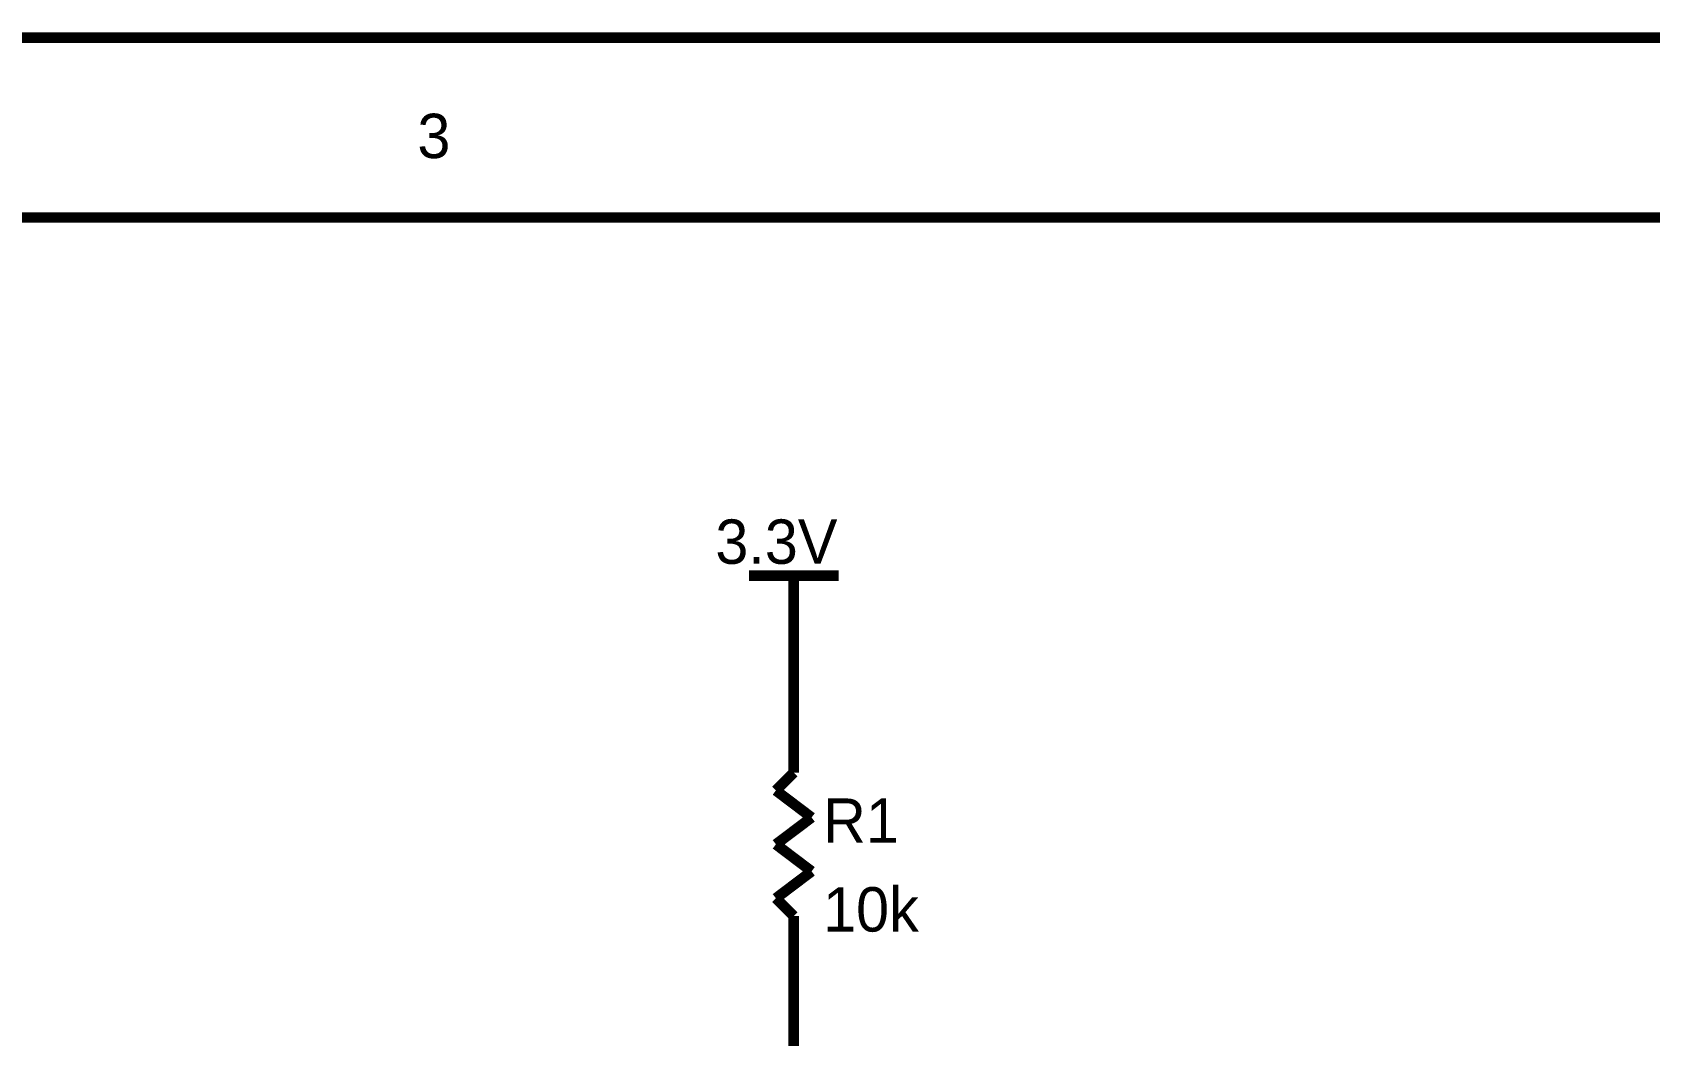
# Model space of a CAD drawing. Header units: millimetres. Extents: x 0 to 19, y 0 to 9.5.
# Drawn here: x 7.45 to 9.255, y 8.386 to 9.506 of the extents above; entities that cross this region are included whole.
import ezdxf

# ---------------------------------------------------------------- set-up
doc = ezdxf.new("R2010")
doc.units = ezdxf.units.MM
doc.header["$MEASUREMENT"] = 0
doc.layers.add('Sheet', color=255, linetype='Continuous')

msp = doc.modelspace()

# ---------------------------------------------------------------- linework, layer by layer
at = {"layer": 'Sheet'}
for points, const_width in [([(0, 9.5), (19, 9.5), (19, 0), (0, 0), (0, 9.5)], 0.0118), ([(0, 9.5), (0, 0), (19, 0), (19, 9.5), (0, 9.5), (0, 9.5)], 0.0039), ([(0.2007, 9.2993), (18.8002, 9.2993), (18.8002, 0.1998), (0.2007, 0.1998), (0.2007, 9.2993)], 0.0118), ([(0.2007, 9.2993), (0.2007, 0.1998), (18.8002, 0.1998), (18.8002, 9.2993), (0.2007, 9.2993), (0.2007, 9.2993)], 0.0039)]:
    msp.add_lwpolyline(points, close=True, dxfattribs=dict(at, const_width=const_width))
at = {"layer": 'Sheet', "const_width": 0.0118}
for points in [[(8.2502, 8.8996), (8.3501, 8.8996)], [(8.3001, 8.7997), (8.3001, 8.8996)], [(8.3001, 8.7997), (8.3001, 8.6998)], [(8.3001, 8.6799), (8.3001, 8.6998)], [(8.3001, 8.6799), (8.2802, 8.66)], [(8.2802, 8.66), (8.32, 8.6299)], [(8.32, 8.6299), (8.2802, 8.5999)], [(8.2802, 8.5999), (8.32, 8.5698)], [(8.32, 8.5698), (8.2802, 8.5397)], [(8.2802, 8.5397), (8.3001, 8.5198)], [(8.3001, 8.5198), (8.3001, 8.5)], [(8.3001, 8.2997), (8.3001, 8.5)]]:
    msp.add_lwpolyline(points, dxfattribs=at)

# ---------------------------------------------------------------- texts
at = {"layer": 'Sheet'}
for s, height, p in [('3', 0.0495, (7.8801, 9.3656)), ('3.3V', 0.04952, (8.2126, 8.9129)), ('R1', 0.04952, (8.3328, 8.6016)), ('10k', 0.04952, (8.3328, 8.5026))]:
    msp.add_text(s, height=height, dxfattribs=at).set_placement(p)

doc.saveas('drawing.dxf')
